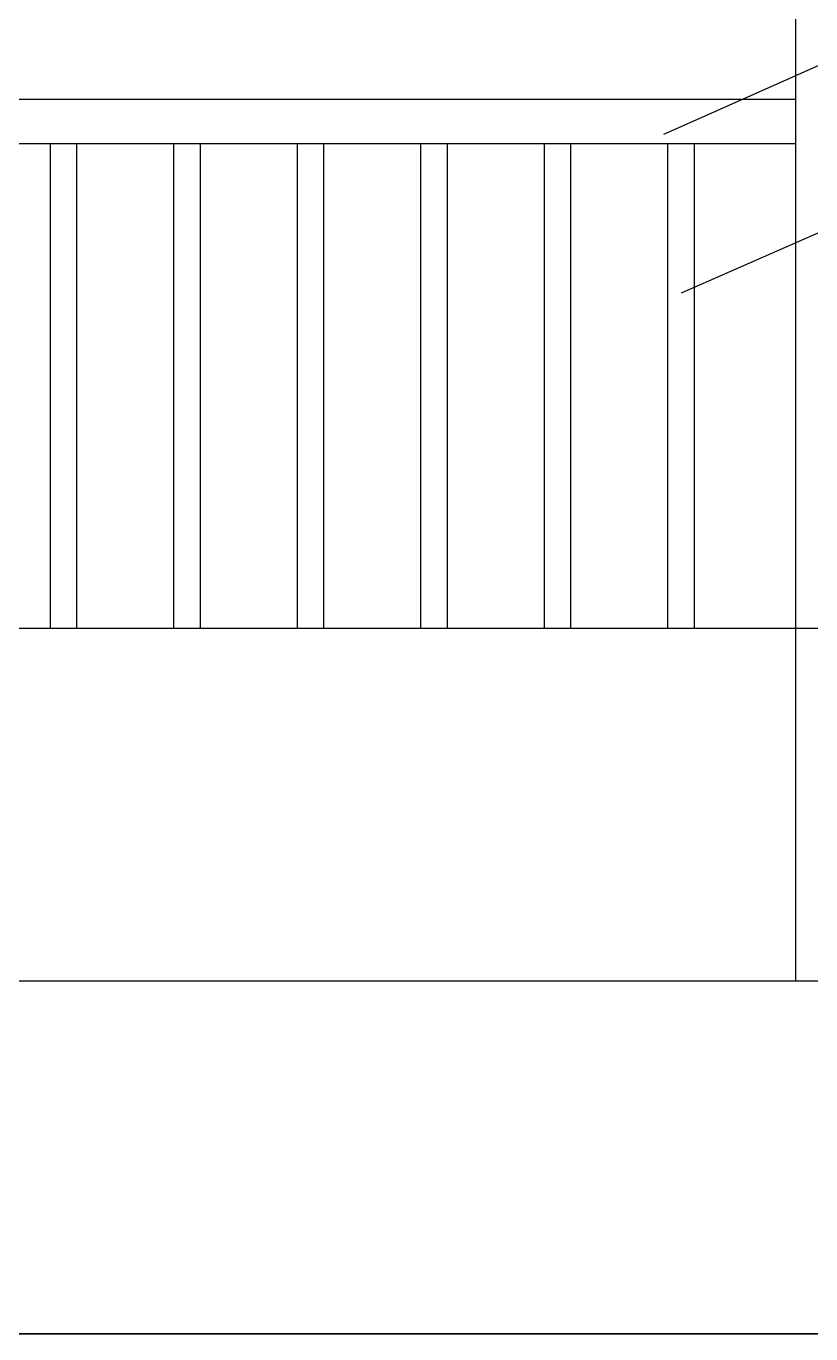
# Model space of a CAD drawing. Header units: metres. Extents: x 3468 to 10128, y -581 to 3010.
# Drawn here: x 5148 to 6037, y 640 to 2123 of the extents above; entities that cross this region are included whole.
import ezdxf

# ---------------------------------------------------------------- set-up
doc = ezdxf.new("R2010")
doc.units = ezdxf.units.M
doc.layers.add('E_WALL', color=7, linetype='Continuous')
doc.layers.add('LM', color=141, linetype='Continuous')

msp = doc.modelspace()

# ---------------------------------------------------------------- linework, layer by layer
at = {"layer": 'E_WALL'}
for p, q in [((6020, 1440), (6020, 2240)), ((6320, 1440), (3920, 1440)), ((6662.49, 1040), (3512.49, 1040)), ((6662.49, 640), (3512.49, 640)), ((3512.49, 640), (6662.49, 640))]:
    msp.add_line(p, q, dxfattribs=at)
at = {"layer": 'LM'}
for p, q in [((6140, 2120), (5870, 2000)), ((4220, 2040), (6020, 2040)), ((4220, 1990), (6020, 1990)), ((5175, 1440), (5175, 1990)), ((5205, 1440), (5205, 1990)), ((5315, 1440), (5315, 1990)), ((5345, 1440), (5345, 1990)), ((5455, 1440), (5455, 1990)), ((5485, 1440), (5485, 1990)), ((5595, 1440), (5595, 1990)), ((5625, 1440), (5625, 1990)), ((5735, 1440), (5735, 1990)), ((5765, 1440), (5765, 1990)), ((5875, 1440), (5875, 1990)), ((5905, 1440), (5905, 1990)), ((6140, 1930), (5890, 1820)), ((6020, 1040), (6020, 1440))]:
    msp.add_line(p, q, dxfattribs=at)

doc.saveas('drawing.dxf')
